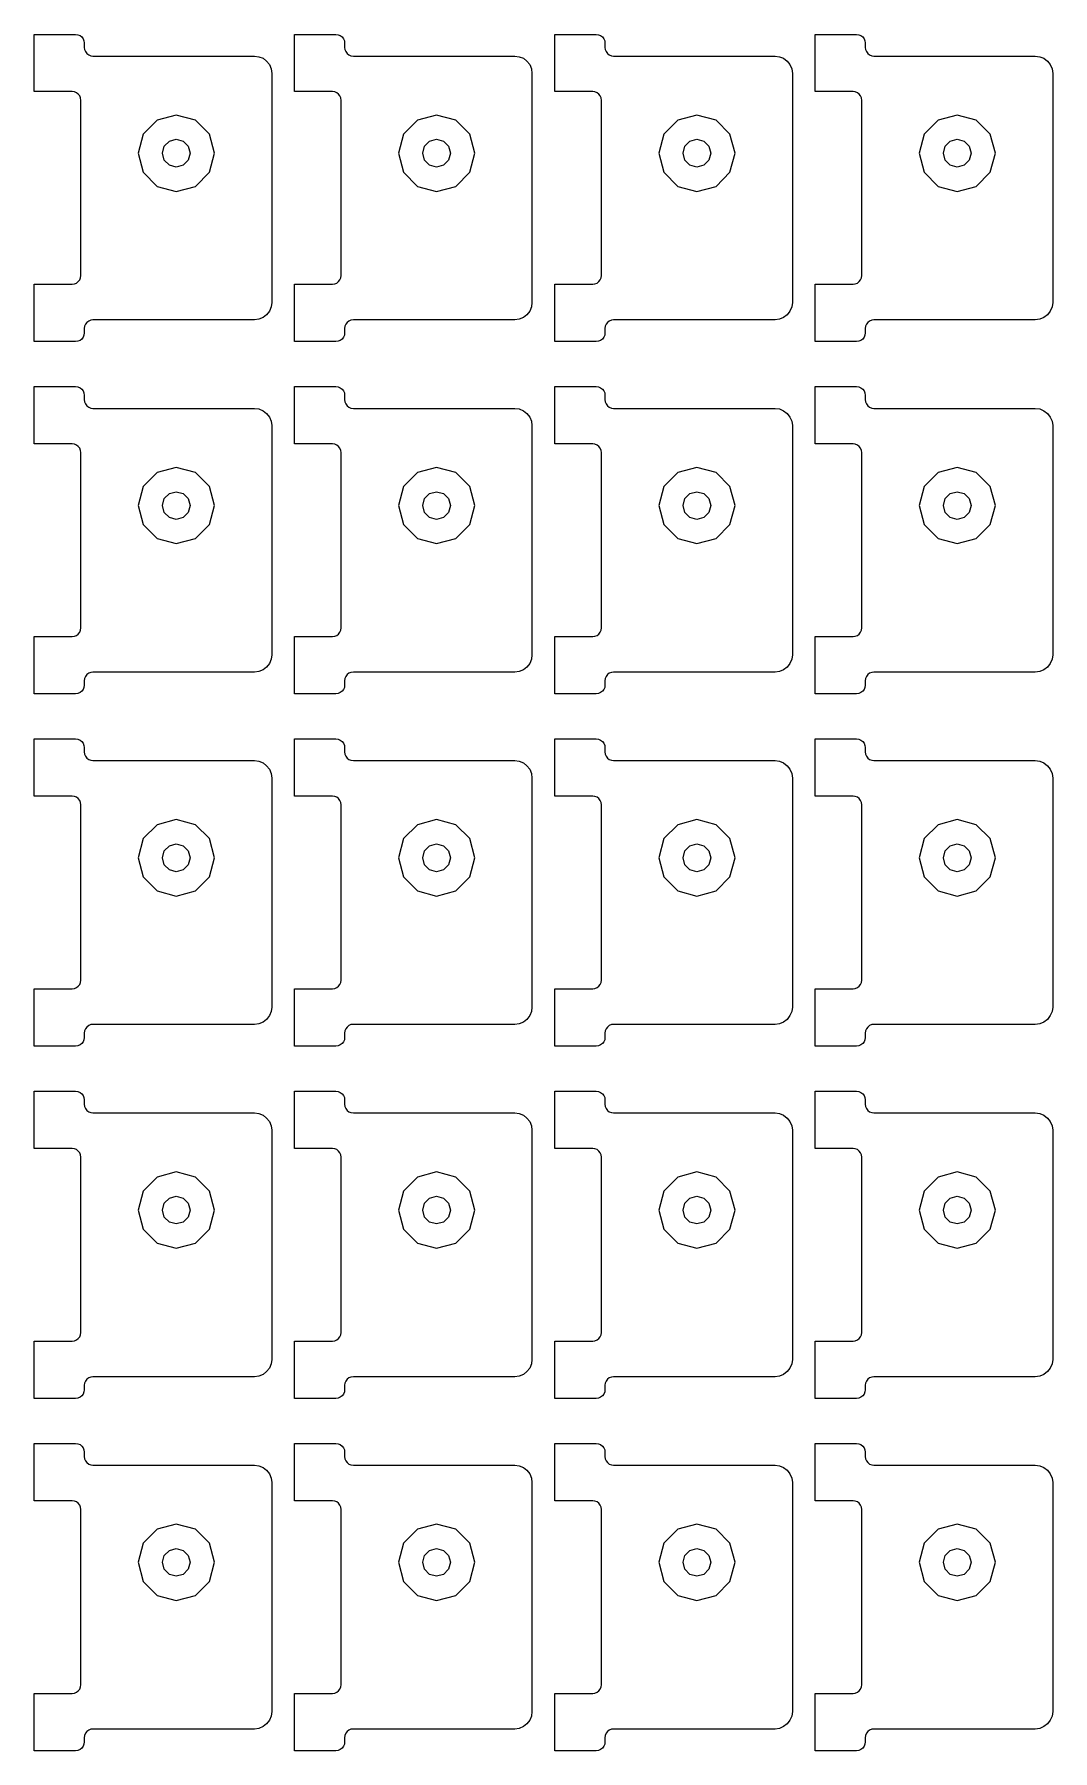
# Model space of a CAD drawing. Extents: x 11 to 212, y 11 to 212.
# Drawn here: x 67 to 73.91, y 73.14 to 84.78 of the extents above; entities that cross this region are included whole.
import ezdxf

# ---------------------------------------------------------------- set-up
doc = ezdxf.new("R2010")
doc.units = 0
doc.layers.add('G', color=7, linetype='continuous')

msp = doc.modelspace()

# ---------------------------------------------------------------- linework, layer by layer
at = {"layer": 'G'}
for points in [[(67.259, 83.082), (67.274, 83.084), (67.288, 83.09), (67.3, 83.1), (67.31, 83.112), (67.316, 83.126), (67.318, 83.141), (67.318, 84.329), (67.316, 84.345), (67.31, 84.359), (67.3, 84.371), (67.288, 84.38), (67.274, 84.386), (67.259, 84.388), (67.002, 84.388), (67.002, 84.776), (67.282, 84.776), (67.298, 84.774), (67.312, 84.769), (67.324, 84.759), (67.333, 84.747), (67.339, 84.733), (67.341, 84.718), (67.341, 84.688), (67.343, 84.673), (67.349, 84.659), (67.358, 84.647), (67.371, 84.637), (67.385, 84.631), (67.4, 84.629), (68.494, 84.629), (68.525, 84.625), (68.553, 84.614), (68.577, 84.595), (68.596, 84.571), (68.608, 84.542), (68.612, 84.512), (68.612, 82.959), (68.608, 82.928), (68.596, 82.9), (68.577, 82.876), (68.553, 82.857), (68.525, 82.845), (68.494, 82.841), (67.4, 82.841), (67.385, 82.839), (67.371, 82.833), (67.358, 82.824), (67.349, 82.812), (67.343, 82.798), (67.341, 82.782), (67.341, 82.753), (67.339, 82.738), (67.333, 82.724), (67.324, 82.711), (67.312, 82.702), (67.298, 82.696), (67.282, 82.694), (67.002, 82.694), (67.002, 83.082)], [(69.024, 83.082), (69.039, 83.084), (69.053, 83.09), (69.065, 83.1), (69.074, 83.112), (69.08, 83.126), (69.082, 83.141), (69.082, 84.329), (69.08, 84.345), (69.074, 84.359), (69.065, 84.371), (69.053, 84.38), (69.039, 84.386), (69.024, 84.388), (68.767, 84.388), (68.767, 84.776), (69.047, 84.776), (69.062, 84.774), (69.076, 84.769), (69.089, 84.759), (69.098, 84.747), (69.104, 84.733), (69.106, 84.718), (69.106, 84.688), (69.108, 84.673), (69.114, 84.659), (69.123, 84.647), (69.135, 84.637), (69.149, 84.631), (69.165, 84.629), (70.259, 84.629), (70.289, 84.625), (70.318, 84.614), (70.342, 84.595), (70.361, 84.571), (70.372, 84.542), (70.376, 84.512), (70.376, 82.959), (70.372, 82.928), (70.361, 82.9), (70.342, 82.876), (70.318, 82.857), (70.289, 82.845), (70.259, 82.841), (69.165, 82.841), (69.149, 82.839), (69.135, 82.833), (69.123, 82.824), (69.114, 82.812), (69.108, 82.798), (69.106, 82.782), (69.106, 82.753), (69.104, 82.738), (69.098, 82.724), (69.089, 82.711), (69.076, 82.702), (69.062, 82.696), (69.047, 82.694), (68.767, 82.694), (68.767, 83.082)], [(70.788, 83.082), (70.803, 83.084), (70.818, 83.09), (70.83, 83.1), (70.839, 83.112), (70.845, 83.126), (70.847, 83.141), (70.847, 84.329), (70.845, 84.345), (70.839, 84.359), (70.83, 84.371), (70.818, 84.38), (70.803, 84.386), (70.788, 84.388), (70.532, 84.388), (70.532, 84.776), (70.812, 84.776), (70.827, 84.774), (70.841, 84.769), (70.853, 84.759), (70.863, 84.747), (70.869, 84.733), (70.871, 84.718), (70.871, 84.688), (70.873, 84.673), (70.878, 84.659), (70.888, 84.647), (70.9, 84.637), (70.914, 84.631), (70.929, 84.629), (72.024, 84.629), (72.054, 84.625), (72.082, 84.614), (72.107, 84.595), (72.125, 84.571), (72.137, 84.542), (72.141, 84.512), (72.141, 82.959), (72.137, 82.928), (72.125, 82.9), (72.107, 82.876), (72.082, 82.857), (72.054, 82.845), (72.024, 82.841), (70.929, 82.841), (70.914, 82.839), (70.9, 82.833), (70.888, 82.824), (70.878, 82.812), (70.873, 82.798), (70.871, 82.782), (70.871, 82.753), (70.869, 82.738), (70.863, 82.724), (70.853, 82.711), (70.841, 82.702), (70.827, 82.696), (70.812, 82.694), (70.532, 82.694), (70.532, 83.082)], [(72.553, 83.082), (72.568, 83.084), (72.582, 83.09), (72.595, 83.1), (72.604, 83.112), (72.61, 83.126), (72.612, 83.141), (72.612, 84.329), (72.61, 84.345), (72.604, 84.359), (72.595, 84.371), (72.582, 84.38), (72.568, 84.386), (72.553, 84.388), (72.296, 84.388), (72.296, 84.776), (72.576, 84.776), (72.592, 84.774), (72.606, 84.769), (72.618, 84.759), (72.627, 84.747), (72.633, 84.733), (72.635, 84.718), (72.635, 84.688), (72.637, 84.673), (72.643, 84.659), (72.653, 84.647), (72.665, 84.637), (72.679, 84.631), (72.694, 84.629), (73.788, 84.629), (73.819, 84.625), (73.847, 84.614), (73.871, 84.595), (73.89, 84.571), (73.902, 84.542), (73.906, 84.512), (73.906, 82.959), (73.902, 82.928), (73.89, 82.9), (73.871, 82.876), (73.847, 82.857), (73.819, 82.845), (73.788, 82.841), (72.694, 82.841), (72.679, 82.839), (72.665, 82.833), (72.653, 82.824), (72.643, 82.812), (72.637, 82.798), (72.635, 82.782), (72.635, 82.753), (72.633, 82.738), (72.627, 82.724), (72.618, 82.711), (72.606, 82.702), (72.592, 82.696), (72.576, 82.694), (72.296, 82.694), (72.296, 83.082)], [(68.189, 83.841), (68.224, 83.971), (68.189, 84.1), (68.094, 84.195), (67.965, 84.229), (67.835, 84.195), (67.741, 84.1), (67.706, 83.971), (67.741, 83.841), (67.835, 83.746), (67.965, 83.712), (68.094, 83.746)], [(69.954, 83.841), (69.988, 83.971), (69.954, 84.1), (69.859, 84.195), (69.729, 84.229), (69.6, 84.195), (69.505, 84.1), (69.471, 83.971), (69.505, 83.841), (69.6, 83.746), (69.729, 83.712), (69.859, 83.746)], [(71.718, 83.841), (71.753, 83.971), (71.718, 84.1), (71.624, 84.195), (71.494, 84.229), (71.365, 84.195), (71.27, 84.1), (71.235, 83.971), (71.27, 83.841), (71.365, 83.746), (71.494, 83.712), (71.624, 83.746)], [(73.483, 83.841), (73.518, 83.971), (73.483, 84.1), (73.388, 84.195), (73.259, 84.229), (73.129, 84.195), (73.035, 84.1), (73, 83.971), (73.035, 83.841), (73.129, 83.746), (73.259, 83.712), (73.388, 83.746)], [(68.059, 83.971), (68.046, 83.924), (68.012, 83.889), (67.965, 83.876), (67.918, 83.889), (67.883, 83.924), (67.871, 83.971), (67.883, 84.018), (67.918, 84.052), (67.965, 84.065), (68.012, 84.052), (68.046, 84.018)], [(69.824, 83.971), (69.811, 83.924), (69.776, 83.889), (69.729, 83.876), (69.682, 83.889), (69.648, 83.924), (69.635, 83.971), (69.648, 84.018), (69.682, 84.052), (69.729, 84.065), (69.776, 84.052), (69.811, 84.018)], [(71.588, 83.971), (71.576, 83.924), (71.541, 83.889), (71.494, 83.876), (71.447, 83.889), (71.413, 83.924), (71.4, 83.971), (71.413, 84.018), (71.447, 84.052), (71.494, 84.065), (71.541, 84.052), (71.576, 84.018)], [(73.353, 83.971), (73.34, 83.924), (73.306, 83.889), (73.259, 83.876), (73.212, 83.889), (73.177, 83.924), (73.165, 83.971), (73.177, 84.018), (73.212, 84.052), (73.259, 84.065), (73.306, 84.052), (73.34, 84.018)], [(67.259, 80.694), (67.274, 80.696), (67.288, 80.702), (67.3, 80.711), (67.31, 80.724), (67.316, 80.738), (67.318, 80.753), (67.318, 81.941), (67.316, 81.956), (67.31, 81.971), (67.3, 81.983), (67.288, 81.992), (67.274, 81.998), (67.259, 82), (67.002, 82), (67.002, 82.388), (67.282, 82.388), (67.298, 82.386), (67.312, 82.38), (67.324, 82.371), (67.333, 82.359), (67.339, 82.345), (67.341, 82.329), (67.341, 82.3), (67.343, 82.285), (67.349, 82.271), (67.358, 82.258), (67.371, 82.249), (67.385, 82.243), (67.4, 82.241), (68.494, 82.241), (68.525, 82.237), (68.553, 82.225), (68.577, 82.207), (68.596, 82.182), (68.608, 82.154), (68.612, 82.124), (68.612, 80.571), (68.608, 80.54), (68.596, 80.512), (68.577, 80.487), (68.553, 80.469), (68.525, 80.457), (68.494, 80.453), (67.4, 80.453), (67.385, 80.451), (67.371, 80.445), (67.358, 80.436), (67.349, 80.424), (67.343, 80.409), (67.341, 80.394), (67.341, 80.365), (67.339, 80.349), (67.333, 80.335), (67.324, 80.323), (67.312, 80.314), (67.298, 80.308), (67.282, 80.306), (67.002, 80.306), (67.002, 80.694)], [(69.024, 80.694), (69.039, 80.696), (69.053, 80.702), (69.065, 80.711), (69.074, 80.724), (69.08, 80.738), (69.082, 80.753), (69.082, 81.941), (69.08, 81.956), (69.074, 81.971), (69.065, 81.983), (69.053, 81.992), (69.039, 81.998), (69.024, 82), (68.767, 82), (68.767, 82.388), (69.047, 82.388), (69.062, 82.386), (69.076, 82.38), (69.089, 82.371), (69.098, 82.359), (69.104, 82.345), (69.106, 82.329), (69.106, 82.3), (69.108, 82.285), (69.114, 82.271), (69.123, 82.258), (69.135, 82.249), (69.149, 82.243), (69.165, 82.241), (70.259, 82.241), (70.289, 82.237), (70.318, 82.225), (70.342, 82.207), (70.361, 82.182), (70.372, 82.154), (70.376, 82.124), (70.376, 80.571), (70.372, 80.54), (70.361, 80.512), (70.342, 80.487), (70.318, 80.469), (70.289, 80.457), (70.259, 80.453), (69.165, 80.453), (69.149, 80.451), (69.135, 80.445), (69.123, 80.436), (69.114, 80.424), (69.108, 80.409), (69.106, 80.394), (69.106, 80.365), (69.104, 80.349), (69.098, 80.335), (69.089, 80.323), (69.076, 80.314), (69.062, 80.308), (69.047, 80.306), (68.767, 80.306), (68.767, 80.694)], [(70.788, 80.694), (70.803, 80.696), (70.818, 80.702), (70.83, 80.711), (70.839, 80.724), (70.845, 80.738), (70.847, 80.753), (70.847, 81.941), (70.845, 81.956), (70.839, 81.971), (70.83, 81.983), (70.818, 81.992), (70.803, 81.998), (70.788, 82), (70.532, 82), (70.532, 82.388), (70.812, 82.388), (70.827, 82.386), (70.841, 82.38), (70.853, 82.371), (70.863, 82.359), (70.869, 82.345), (70.871, 82.329), (70.871, 82.3), (70.873, 82.285), (70.878, 82.271), (70.888, 82.258), (70.9, 82.249), (70.914, 82.243), (70.929, 82.241), (72.024, 82.241), (72.054, 82.237), (72.082, 82.225), (72.107, 82.207), (72.125, 82.182), (72.137, 82.154), (72.141, 82.124), (72.141, 80.571), (72.137, 80.54), (72.125, 80.512), (72.107, 80.487), (72.082, 80.469), (72.054, 80.457), (72.024, 80.453), (70.929, 80.453), (70.914, 80.451), (70.9, 80.445), (70.888, 80.436), (70.878, 80.424), (70.873, 80.409), (70.871, 80.394), (70.871, 80.365), (70.869, 80.349), (70.863, 80.335), (70.853, 80.323), (70.841, 80.314), (70.827, 80.308), (70.812, 80.306), (70.532, 80.306), (70.532, 80.694)], [(72.553, 80.694), (72.568, 80.696), (72.582, 80.702), (72.595, 80.711), (72.604, 80.724), (72.61, 80.738), (72.612, 80.753), (72.612, 81.941), (72.61, 81.956), (72.604, 81.971), (72.595, 81.983), (72.582, 81.992), (72.568, 81.998), (72.553, 82), (72.296, 82), (72.296, 82.388), (72.576, 82.388), (72.592, 82.386), (72.606, 82.38), (72.618, 82.371), (72.627, 82.359), (72.633, 82.345), (72.635, 82.329), (72.635, 82.3), (72.637, 82.285), (72.643, 82.271), (72.653, 82.258), (72.665, 82.249), (72.679, 82.243), (72.694, 82.241), (73.788, 82.241), (73.819, 82.237), (73.847, 82.225), (73.871, 82.207), (73.89, 82.182), (73.902, 82.154), (73.906, 82.124), (73.906, 80.571), (73.902, 80.54), (73.89, 80.512), (73.871, 80.487), (73.847, 80.469), (73.819, 80.457), (73.788, 80.453), (72.694, 80.453), (72.679, 80.451), (72.665, 80.445), (72.653, 80.436), (72.643, 80.424), (72.637, 80.409), (72.635, 80.394), (72.635, 80.365), (72.633, 80.349), (72.627, 80.335), (72.618, 80.323), (72.606, 80.314), (72.592, 80.308), (72.576, 80.306), (72.296, 80.306), (72.296, 80.694)], [(68.189, 81.453), (68.224, 81.582), (68.189, 81.712), (68.094, 81.807), (67.965, 81.841), (67.835, 81.807), (67.741, 81.712), (67.706, 81.582), (67.741, 81.453), (67.835, 81.358), (67.965, 81.324), (68.094, 81.358)], [(69.954, 81.453), (69.988, 81.582), (69.954, 81.712), (69.859, 81.807), (69.729, 81.841), (69.6, 81.807), (69.505, 81.712), (69.471, 81.582), (69.505, 81.453), (69.6, 81.358), (69.729, 81.324), (69.859, 81.358)], [(71.718, 81.453), (71.753, 81.582), (71.718, 81.712), (71.624, 81.807), (71.494, 81.841), (71.365, 81.807), (71.27, 81.712), (71.235, 81.582), (71.27, 81.453), (71.365, 81.358), (71.494, 81.324), (71.624, 81.358)], [(73.483, 81.453), (73.518, 81.582), (73.483, 81.712), (73.388, 81.807), (73.259, 81.841), (73.129, 81.807), (73.035, 81.712), (73, 81.582), (73.035, 81.453), (73.129, 81.358), (73.259, 81.324), (73.388, 81.358)], [(68.059, 81.582), (68.046, 81.535), (68.012, 81.501), (67.965, 81.488), (67.918, 81.501), (67.883, 81.535), (67.871, 81.582), (67.883, 81.629), (67.918, 81.664), (67.965, 81.676), (68.012, 81.664), (68.046, 81.629)], [(69.824, 81.582), (69.811, 81.535), (69.776, 81.501), (69.729, 81.488), (69.682, 81.501), (69.648, 81.535), (69.635, 81.582), (69.648, 81.629), (69.682, 81.664), (69.729, 81.676), (69.776, 81.664), (69.811, 81.629)], [(71.588, 81.582), (71.576, 81.535), (71.541, 81.501), (71.494, 81.488), (71.447, 81.501), (71.413, 81.535), (71.4, 81.582), (71.413, 81.629), (71.447, 81.664), (71.494, 81.676), (71.541, 81.664), (71.576, 81.629)], [(73.353, 81.582), (73.34, 81.535), (73.306, 81.501), (73.259, 81.488), (73.212, 81.501), (73.177, 81.535), (73.165, 81.582), (73.177, 81.629), (73.212, 81.664), (73.259, 81.676), (73.306, 81.664), (73.34, 81.629)], [(67.259, 78.306), (67.274, 78.308), (67.288, 78.314), (67.3, 78.323), (67.31, 78.335), (67.316, 78.349), (67.318, 78.365), (67.318, 79.553), (67.316, 79.568), (67.31, 79.582), (67.3, 79.595), (67.288, 79.604), (67.274, 79.61), (67.259, 79.612), (67.002, 79.612), (67.002, 80), (67.282, 80), (67.298, 79.998), (67.312, 79.992), (67.324, 79.983), (67.333, 79.971), (67.339, 79.956), (67.341, 79.941), (67.341, 79.912), (67.343, 79.897), (67.349, 79.882), (67.358, 79.87), (67.371, 79.861), (67.385, 79.855), (67.4, 79.853), (68.494, 79.853), (68.525, 79.849), (68.553, 79.837), (68.577, 79.818), (68.596, 79.794), (68.608, 79.766), (68.612, 79.735), (68.612, 78.182), (68.608, 78.152), (68.596, 78.124), (68.577, 78.099), (68.553, 78.08), (68.525, 78.069), (68.494, 78.065), (67.4, 78.065), (67.385, 78.063), (67.371, 78.057), (67.358, 78.047), (67.349, 78.035), (67.343, 78.021), (67.341, 78.006), (67.341, 77.976), (67.339, 77.961), (67.333, 77.947), (67.324, 77.935), (67.312, 77.926), (67.298, 77.92), (67.282, 77.918), (67.002, 77.918), (67.002, 78.306)], [(69.024, 78.306), (69.039, 78.308), (69.053, 78.314), (69.065, 78.323), (69.074, 78.335), (69.08, 78.349), (69.082, 78.365), (69.082, 79.553), (69.08, 79.568), (69.074, 79.582), (69.065, 79.595), (69.053, 79.604), (69.039, 79.61), (69.024, 79.612), (68.767, 79.612), (68.767, 80), (69.047, 80), (69.062, 79.998), (69.076, 79.992), (69.089, 79.983), (69.098, 79.971), (69.104, 79.956), (69.106, 79.941), (69.106, 79.912), (69.108, 79.897), (69.114, 79.882), (69.123, 79.87), (69.135, 79.861), (69.149, 79.855), (69.165, 79.853), (70.259, 79.853), (70.289, 79.849), (70.318, 79.837), (70.342, 79.818), (70.361, 79.794), (70.372, 79.766), (70.376, 79.735), (70.376, 78.182), (70.372, 78.152), (70.361, 78.124), (70.342, 78.099), (70.318, 78.08), (70.289, 78.069), (70.259, 78.065), (69.165, 78.065), (69.149, 78.063), (69.135, 78.057), (69.123, 78.047), (69.114, 78.035), (69.108, 78.021), (69.106, 78.006), (69.106, 77.976), (69.104, 77.961), (69.098, 77.947), (69.089, 77.935), (69.076, 77.926), (69.062, 77.92), (69.047, 77.918), (68.767, 77.918), (68.767, 78.306)], [(70.788, 78.306), (70.803, 78.308), (70.818, 78.314), (70.83, 78.323), (70.839, 78.335), (70.845, 78.349), (70.847, 78.365), (70.847, 79.553), (70.845, 79.568), (70.839, 79.582), (70.83, 79.595), (70.818, 79.604), (70.803, 79.61), (70.788, 79.612), (70.532, 79.612), (70.532, 80), (70.812, 80), (70.827, 79.998), (70.841, 79.992), (70.853, 79.983), (70.863, 79.971), (70.869, 79.956), (70.871, 79.941), (70.871, 79.912), (70.873, 79.897), (70.878, 79.882), (70.888, 79.87), (70.9, 79.861), (70.914, 79.855), (70.929, 79.853), (72.024, 79.853), (72.054, 79.849), (72.082, 79.837), (72.107, 79.818), (72.125, 79.794), (72.137, 79.766), (72.141, 79.735), (72.141, 78.182), (72.137, 78.152), (72.125, 78.124), (72.107, 78.099), (72.082, 78.08), (72.054, 78.069), (72.024, 78.065), (70.929, 78.065), (70.914, 78.063), (70.9, 78.057), (70.888, 78.047), (70.878, 78.035), (70.873, 78.021), (70.871, 78.006), (70.871, 77.976), (70.869, 77.961), (70.863, 77.947), (70.853, 77.935), (70.841, 77.926), (70.827, 77.92), (70.812, 77.918), (70.532, 77.918), (70.532, 78.306)], [(72.553, 78.306), (72.568, 78.308), (72.582, 78.314), (72.595, 78.323), (72.604, 78.335), (72.61, 78.349), (72.612, 78.365), (72.612, 79.553), (72.61, 79.568), (72.604, 79.582), (72.595, 79.595), (72.582, 79.604), (72.568, 79.61), (72.553, 79.612), (72.296, 79.612), (72.296, 80), (72.576, 80), (72.592, 79.998), (72.606, 79.992), (72.618, 79.983), (72.627, 79.971), (72.633, 79.956), (72.635, 79.941), (72.635, 79.912), (72.637, 79.897), (72.643, 79.882), (72.653, 79.87), (72.665, 79.861), (72.679, 79.855), (72.694, 79.853), (73.788, 79.853), (73.819, 79.849), (73.847, 79.837), (73.871, 79.818), (73.89, 79.794), (73.902, 79.766), (73.906, 79.735), (73.906, 78.182), (73.902, 78.152), (73.89, 78.124), (73.871, 78.099), (73.847, 78.08), (73.819, 78.069), (73.788, 78.065), (72.694, 78.065), (72.679, 78.063), (72.665, 78.057), (72.653, 78.047), (72.643, 78.035), (72.637, 78.021), (72.635, 78.006), (72.635, 77.976), (72.633, 77.961), (72.627, 77.947), (72.618, 77.935), (72.606, 77.926), (72.592, 77.92), (72.576, 77.918), (72.296, 77.918), (72.296, 78.306)], [(68.189, 79.065), (68.224, 79.194), (68.189, 79.324), (68.094, 79.418), (67.965, 79.453), (67.835, 79.418), (67.741, 79.324), (67.706, 79.194), (67.741, 79.065), (67.835, 78.97), (67.965, 78.935), (68.094, 78.97)], [(69.954, 79.065), (69.988, 79.194), (69.954, 79.324), (69.859, 79.418), (69.729, 79.453), (69.6, 79.418), (69.505, 79.324), (69.471, 79.194), (69.505, 79.065), (69.6, 78.97), (69.729, 78.935), (69.859, 78.97)], [(71.718, 79.065), (71.753, 79.194), (71.718, 79.324), (71.624, 79.418), (71.494, 79.453), (71.365, 79.418), (71.27, 79.324), (71.235, 79.194), (71.27, 79.065), (71.365, 78.97), (71.494, 78.935), (71.624, 78.97)], [(73.483, 79.065), (73.518, 79.194), (73.483, 79.324), (73.388, 79.418), (73.259, 79.453), (73.129, 79.418), (73.035, 79.324), (73, 79.194), (73.035, 79.065), (73.129, 78.97), (73.259, 78.935), (73.388, 78.97)], [(68.059, 79.194), (68.046, 79.147), (68.012, 79.113), (67.965, 79.1), (67.918, 79.113), (67.883, 79.147), (67.871, 79.194), (67.883, 79.241), (67.918, 79.276), (67.965, 79.288), (68.012, 79.276), (68.046, 79.241)], [(69.824, 79.194), (69.811, 79.147), (69.776, 79.113), (69.729, 79.1), (69.682, 79.113), (69.648, 79.147), (69.635, 79.194), (69.648, 79.241), (69.682, 79.276), (69.729, 79.288), (69.776, 79.276), (69.811, 79.241)], [(71.588, 79.194), (71.576, 79.147), (71.541, 79.113), (71.494, 79.1), (71.447, 79.113), (71.413, 79.147), (71.4, 79.194), (71.413, 79.241), (71.447, 79.276), (71.494, 79.288), (71.541, 79.276), (71.576, 79.241)], [(73.353, 79.194), (73.34, 79.147), (73.306, 79.113), (73.259, 79.1), (73.212, 79.113), (73.177, 79.147), (73.165, 79.194), (73.177, 79.241), (73.212, 79.276), (73.259, 79.288), (73.306, 79.276), (73.34, 79.241)], [(67.259, 75.918), (67.274, 75.92), (67.288, 75.926), (67.3, 75.935), (67.31, 75.947), (67.316, 75.961), (67.318, 75.976), (67.318, 77.165), (67.316, 77.18), (67.31, 77.194), (67.3, 77.206), (67.288, 77.216), (67.274, 77.222), (67.259, 77.224), (67.002, 77.224), (67.002, 77.612), (67.282, 77.612), (67.298, 77.61), (67.312, 77.604), (67.324, 77.595), (67.333, 77.582), (67.339, 77.568), (67.341, 77.553), (67.341, 77.524), (67.343, 77.508), (67.349, 77.494), (67.358, 77.482), (67.371, 77.473), (67.385, 77.467), (67.4, 77.465), (68.494, 77.465), (68.525, 77.461), (68.553, 77.449), (68.577, 77.43), (68.596, 77.406), (68.608, 77.378), (68.612, 77.347), (68.612, 75.794), (68.608, 75.764), (68.596, 75.735), (68.577, 75.711), (68.553, 75.692), (68.525, 75.68), (68.494, 75.676), (67.4, 75.676), (67.385, 75.674), (67.371, 75.669), (67.358, 75.659), (67.349, 75.647), (67.343, 75.633), (67.341, 75.618), (67.341, 75.588), (67.339, 75.573), (67.333, 75.559), (67.324, 75.547), (67.312, 75.537), (67.298, 75.531), (67.282, 75.529), (67.002, 75.529), (67.002, 75.918)], [(69.024, 75.918), (69.039, 75.92), (69.053, 75.926), (69.065, 75.935), (69.074, 75.947), (69.08, 75.961), (69.082, 75.976), (69.082, 77.165), (69.08, 77.18), (69.074, 77.194), (69.065, 77.206), (69.053, 77.216), (69.039, 77.222), (69.024, 77.224), (68.767, 77.224), (68.767, 77.612), (69.047, 77.612), (69.062, 77.61), (69.076, 77.604), (69.089, 77.595), (69.098, 77.582), (69.104, 77.568), (69.106, 77.553), (69.106, 77.524), (69.108, 77.508), (69.114, 77.494), (69.123, 77.482), (69.135, 77.473), (69.149, 77.467), (69.165, 77.465), (70.259, 77.465), (70.289, 77.461), (70.318, 77.449), (70.342, 77.43), (70.361, 77.406), (70.372, 77.378), (70.376, 77.347), (70.376, 75.794), (70.372, 75.764), (70.361, 75.735), (70.342, 75.711), (70.318, 75.692), (70.289, 75.68), (70.259, 75.676), (69.165, 75.676), (69.149, 75.674), (69.135, 75.669), (69.123, 75.659), (69.114, 75.647), (69.108, 75.633), (69.106, 75.618), (69.106, 75.588), (69.104, 75.573), (69.098, 75.559), (69.089, 75.547), (69.076, 75.537), (69.062, 75.531), (69.047, 75.529), (68.767, 75.529), (68.767, 75.918)], [(70.788, 75.918), (70.803, 75.92), (70.818, 75.926), (70.83, 75.935), (70.839, 75.947), (70.845, 75.961), (70.847, 75.976), (70.847, 77.165), (70.845, 77.18), (70.839, 77.194), (70.83, 77.206), (70.818, 77.216), (70.803, 77.222), (70.788, 77.224), (70.532, 77.224), (70.532, 77.612), (70.812, 77.612), (70.827, 77.61), (70.841, 77.604), (70.853, 77.595), (70.863, 77.582), (70.869, 77.568), (70.871, 77.553), (70.871, 77.524), (70.873, 77.508), (70.878, 77.494), (70.888, 77.482), (70.9, 77.473), (70.914, 77.467), (70.929, 77.465), (72.024, 77.465), (72.054, 77.461), (72.082, 77.449), (72.107, 77.43), (72.125, 77.406), (72.137, 77.378), (72.141, 77.347), (72.141, 75.794), (72.137, 75.764), (72.125, 75.735), (72.107, 75.711), (72.082, 75.692), (72.054, 75.68), (72.024, 75.676), (70.929, 75.676), (70.914, 75.674), (70.9, 75.669), (70.888, 75.659), (70.878, 75.647), (70.873, 75.633), (70.871, 75.618), (70.871, 75.588), (70.869, 75.573), (70.863, 75.559), (70.853, 75.547), (70.841, 75.537), (70.827, 75.531), (70.812, 75.529), (70.532, 75.529), (70.532, 75.918)], [(72.553, 75.918), (72.568, 75.92), (72.582, 75.926), (72.595, 75.935), (72.604, 75.947), (72.61, 75.961), (72.612, 75.976), (72.612, 77.165), (72.61, 77.18), (72.604, 77.194), (72.595, 77.206), (72.582, 77.216), (72.568, 77.222), (72.553, 77.224), (72.296, 77.224), (72.296, 77.612), (72.576, 77.612), (72.592, 77.61), (72.606, 77.604), (72.618, 77.595), (72.627, 77.582), (72.633, 77.568), (72.635, 77.553), (72.635, 77.524), (72.637, 77.508), (72.643, 77.494), (72.653, 77.482), (72.665, 77.473), (72.679, 77.467), (72.694, 77.465), (73.788, 77.465), (73.819, 77.461), (73.847, 77.449), (73.871, 77.43), (73.89, 77.406), (73.902, 77.378), (73.906, 77.347), (73.906, 75.794), (73.902, 75.764), (73.89, 75.735), (73.871, 75.711), (73.847, 75.692), (73.819, 75.68), (73.788, 75.676), (72.694, 75.676), (72.679, 75.674), (72.665, 75.669), (72.653, 75.659), (72.643, 75.647), (72.637, 75.633), (72.635, 75.618), (72.635, 75.588), (72.633, 75.573), (72.627, 75.559), (72.618, 75.547), (72.606, 75.537), (72.592, 75.531), (72.576, 75.529), (72.296, 75.529), (72.296, 75.918)], [(68.189, 76.676), (68.224, 76.806), (68.189, 76.935), (68.094, 77.03), (67.965, 77.065), (67.835, 77.03), (67.741, 76.935), (67.706, 76.806), (67.741, 76.676), (67.835, 76.582), (67.965, 76.547), (68.094, 76.582)], [(69.954, 76.676), (69.988, 76.806), (69.954, 76.935), (69.859, 77.03), (69.729, 77.065), (69.6, 77.03), (69.505, 76.935), (69.471, 76.806), (69.505, 76.676), (69.6, 76.582), (69.729, 76.547), (69.859, 76.582)], [(71.718, 76.676), (71.753, 76.806), (71.718, 76.935), (71.624, 77.03), (71.494, 77.065), (71.365, 77.03), (71.27, 76.935), (71.235, 76.806), (71.27, 76.676), (71.365, 76.582), (71.494, 76.547), (71.624, 76.582)], [(73.483, 76.676), (73.518, 76.806), (73.483, 76.935), (73.388, 77.03), (73.259, 77.065), (73.129, 77.03), (73.035, 76.935), (73, 76.806), (73.035, 76.676), (73.129, 76.582), (73.259, 76.547), (73.388, 76.582)], [(68.059, 76.806), (68.046, 76.759), (68.012, 76.724), (67.965, 76.712), (67.918, 76.724), (67.883, 76.759), (67.871, 76.806), (67.883, 76.853), (67.918, 76.887), (67.965, 76.9), (68.012, 76.887), (68.046, 76.853)], [(69.824, 76.806), (69.811, 76.759), (69.776, 76.724), (69.729, 76.712), (69.682, 76.724), (69.648, 76.759), (69.635, 76.806), (69.648, 76.853), (69.682, 76.887), (69.729, 76.9), (69.776, 76.887), (69.811, 76.853)], [(71.588, 76.806), (71.576, 76.759), (71.541, 76.724), (71.494, 76.712), (71.447, 76.724), (71.413, 76.759), (71.4, 76.806), (71.413, 76.853), (71.447, 76.887), (71.494, 76.9), (71.541, 76.887), (71.576, 76.853)], [(73.353, 76.806), (73.34, 76.759), (73.306, 76.724), (73.259, 76.712), (73.212, 76.724), (73.177, 76.759), (73.165, 76.806), (73.177, 76.853), (73.212, 76.887), (73.259, 76.9), (73.306, 76.887), (73.34, 76.853)], [(67.259, 73.529), (67.274, 73.531), (67.288, 73.537), (67.3, 73.547), (67.31, 73.559), (67.316, 73.573), (67.318, 73.588), (67.318, 74.776), (67.316, 74.792), (67.31, 74.806), (67.3, 74.818), (67.288, 74.827), (67.274, 74.833), (67.259, 74.835), (67.002, 74.835), (67.002, 75.224), (67.282, 75.224), (67.298, 75.222), (67.312, 75.216), (67.324, 75.206), (67.333, 75.194), (67.339, 75.18), (67.341, 75.165), (67.341, 75.135), (67.343, 75.12), (67.349, 75.106), (67.358, 75.094), (67.371, 75.084), (67.385, 75.078), (67.4, 75.076), (68.494, 75.076), (68.525, 75.072), (68.553, 75.061), (68.577, 75.042), (68.596, 75.018), (68.608, 74.989), (68.612, 74.959), (68.612, 73.406), (68.608, 73.375), (68.596, 73.347), (68.577, 73.323), (68.553, 73.304), (68.525, 73.292), (68.494, 73.288), (67.4, 73.288), (67.385, 73.286), (67.371, 73.28), (67.358, 73.271), (67.349, 73.259), (67.343, 73.245), (67.341, 73.229), (67.341, 73.2), (67.339, 73.185), (67.333, 73.171), (67.324, 73.158), (67.312, 73.149), (67.298, 73.143), (67.282, 73.141), (67.002, 73.141), (67.002, 73.529)], [(69.024, 73.529), (69.039, 73.531), (69.053, 73.537), (69.065, 73.547), (69.074, 73.559), (69.08, 73.573), (69.082, 73.588), (69.082, 74.776), (69.08, 74.792), (69.074, 74.806), (69.065, 74.818), (69.053, 74.827), (69.039, 74.833), (69.024, 74.835), (68.767, 74.835), (68.767, 75.224), (69.047, 75.224), (69.062, 75.222), (69.076, 75.216), (69.089, 75.206), (69.098, 75.194), (69.104, 75.18), (69.106, 75.165), (69.106, 75.135), (69.108, 75.12), (69.114, 75.106), (69.123, 75.094), (69.135, 75.084), (69.149, 75.078), (69.165, 75.076), (70.259, 75.076), (70.289, 75.072), (70.318, 75.061), (70.342, 75.042), (70.361, 75.018), (70.372, 74.989), (70.376, 74.959), (70.376, 73.406), (70.372, 73.375), (70.361, 73.347), (70.342, 73.323), (70.318, 73.304), (70.289, 73.292), (70.259, 73.288), (69.165, 73.288), (69.149, 73.286), (69.135, 73.28), (69.123, 73.271), (69.114, 73.259), (69.108, 73.245), (69.106, 73.229), (69.106, 73.2), (69.104, 73.185), (69.098, 73.171), (69.089, 73.158), (69.076, 73.149), (69.062, 73.143), (69.047, 73.141), (68.767, 73.141), (68.767, 73.529)], [(70.788, 73.529), (70.803, 73.531), (70.818, 73.537), (70.83, 73.547), (70.839, 73.559), (70.845, 73.573), (70.847, 73.588), (70.847, 74.776), (70.845, 74.792), (70.839, 74.806), (70.83, 74.818), (70.818, 74.827), (70.803, 74.833), (70.788, 74.835), (70.532, 74.835), (70.532, 75.224), (70.812, 75.224), (70.827, 75.222), (70.841, 75.216), (70.853, 75.206), (70.863, 75.194), (70.869, 75.18), (70.871, 75.165), (70.871, 75.135), (70.873, 75.12), (70.878, 75.106), (70.888, 75.094), (70.9, 75.084), (70.914, 75.078), (70.929, 75.076), (72.024, 75.076), (72.054, 75.072), (72.082, 75.061), (72.107, 75.042), (72.125, 75.018), (72.137, 74.989), (72.141, 74.959), (72.141, 73.406), (72.137, 73.375), (72.125, 73.347), (72.107, 73.323), (72.082, 73.304), (72.054, 73.292), (72.024, 73.288), (70.929, 73.288), (70.914, 73.286), (70.9, 73.28), (70.888, 73.271), (70.878, 73.259), (70.873, 73.245), (70.871, 73.229), (70.871, 73.2), (70.869, 73.185), (70.863, 73.171), (70.853, 73.158), (70.841, 73.149), (70.827, 73.143), (70.812, 73.141), (70.532, 73.141), (70.532, 73.529)], [(72.553, 73.529), (72.568, 73.531), (72.582, 73.537), (72.595, 73.547), (72.604, 73.559), (72.61, 73.573), (72.612, 73.588), (72.612, 74.776), (72.61, 74.792), (72.604, 74.806), (72.595, 74.818), (72.582, 74.827), (72.568, 74.833), (72.553, 74.835), (72.296, 74.835), (72.296, 75.224), (72.576, 75.224), (72.592, 75.222), (72.606, 75.216), (72.618, 75.206), (72.627, 75.194), (72.633, 75.18), (72.635, 75.165), (72.635, 75.135), (72.637, 75.12), (72.643, 75.106), (72.653, 75.094), (72.665, 75.084), (72.679, 75.078), (72.694, 75.076), (73.788, 75.076), (73.819, 75.072), (73.847, 75.061), (73.871, 75.042), (73.89, 75.018), (73.902, 74.989), (73.906, 74.959), (73.906, 73.406), (73.902, 73.375), (73.89, 73.347), (73.871, 73.323), (73.847, 73.304), (73.819, 73.292), (73.788, 73.288), (72.694, 73.288), (72.679, 73.286), (72.665, 73.28), (72.653, 73.271), (72.643, 73.259), (72.637, 73.245), (72.635, 73.229), (72.635, 73.2), (72.633, 73.185), (72.627, 73.171), (72.618, 73.158), (72.606, 73.149), (72.592, 73.143), (72.576, 73.141), (72.296, 73.141), (72.296, 73.529)], [(68.189, 74.288), (68.224, 74.418), (68.189, 74.547), (68.094, 74.642), (67.965, 74.676), (67.835, 74.642), (67.741, 74.547), (67.706, 74.418), (67.741, 74.288), (67.835, 74.193), (67.965, 74.159), (68.094, 74.193)], [(69.954, 74.288), (69.988, 74.418), (69.954, 74.547), (69.859, 74.642), (69.729, 74.676), (69.6, 74.642), (69.505, 74.547), (69.471, 74.418), (69.505, 74.288), (69.6, 74.193), (69.729, 74.159), (69.859, 74.193)], [(71.718, 74.288), (71.753, 74.418), (71.718, 74.547), (71.624, 74.642), (71.494, 74.676), (71.365, 74.642), (71.27, 74.547), (71.235, 74.418), (71.27, 74.288), (71.365, 74.193), (71.494, 74.159), (71.624, 74.193)], [(73.483, 74.288), (73.518, 74.418), (73.483, 74.547), (73.388, 74.642), (73.259, 74.676), (73.129, 74.642), (73.035, 74.547), (73, 74.418), (73.035, 74.288), (73.129, 74.193), (73.259, 74.159), (73.388, 74.193)], [(68.059, 74.418), (68.046, 74.371), (68.012, 74.336), (67.965, 74.324), (67.918, 74.336), (67.883, 74.371), (67.871, 74.418), (67.883, 74.465), (67.918, 74.499), (67.965, 74.512), (68.012, 74.499), (68.046, 74.465)], [(69.824, 74.418), (69.811, 74.371), (69.776, 74.336), (69.729, 74.324), (69.682, 74.336), (69.648, 74.371), (69.635, 74.418), (69.648, 74.465), (69.682, 74.499), (69.729, 74.512), (69.776, 74.499), (69.811, 74.465)], [(71.588, 74.418), (71.576, 74.371), (71.541, 74.336), (71.494, 74.324), (71.447, 74.336), (71.413, 74.371), (71.4, 74.418), (71.413, 74.465), (71.447, 74.499), (71.494, 74.512), (71.541, 74.499), (71.576, 74.465)], [(73.353, 74.418), (73.34, 74.371), (73.306, 74.336), (73.259, 74.324), (73.212, 74.336), (73.177, 74.371), (73.165, 74.418), (73.177, 74.465), (73.212, 74.499), (73.259, 74.512), (73.306, 74.499), (73.34, 74.465)]]:
    msp.add_lwpolyline(points, close=True, dxfattribs=at)

doc.saveas('drawing.dxf')
